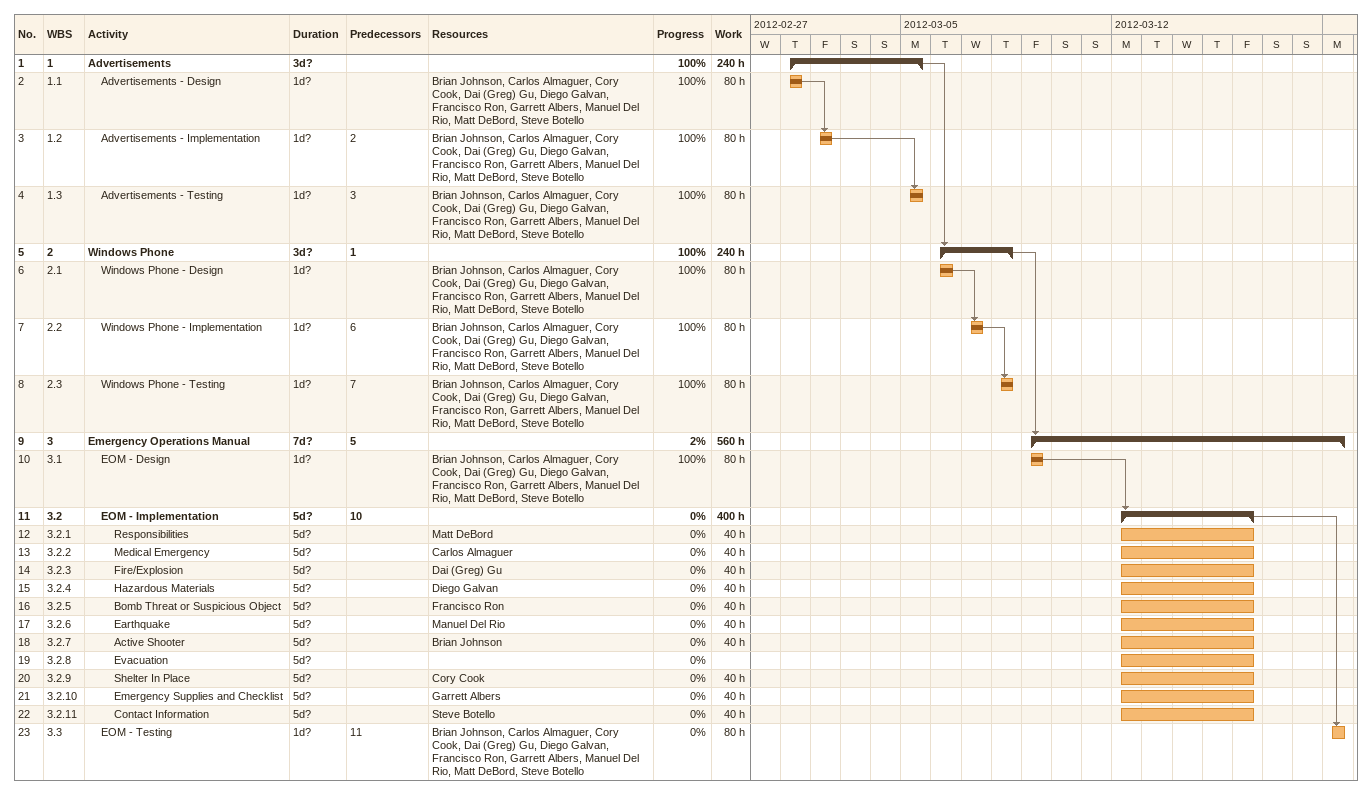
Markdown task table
| ID | WBS | Task | Duration | Start | Finish | Predecessors | Resources | % complete | Work (h) |
|---|---|---|---|---|---|---|---|---|---|
| 1 | 1 | **Advertisements** | 3d? | 2012-03-01 | 2012-03-05 |  |  | 100 | 240 |
| 2 | 1.1 | Advertisements - Design | 1d? | 2012-03-01 | 2012-03-01 |  | Brian Johnson, Carlos Almaguer, Cory Cook, Dai (Greg) Gu, Diego Galvan, Francisco Ron, Garrett Albers, Manuel Del Rio, Matt DeBord, Steve Botello | 100 | 80 |
| 3 | 1.2 | Advertisements - Implementation | 1d? | 2012-03-02 | 2012-03-02 | 2 | Brian Johnson, Carlos Almaguer, Cory Cook, Dai (Greg) Gu, Diego Galvan, Francisco Ron, Garrett Albers, Manuel Del Rio, Matt DeBord, Steve Botello | 100 | 80 |
| 4 | 1.3 | Advertisements - Testing | 1d? | 2012-03-05 | 2012-03-05 | 3 | Brian Johnson, Carlos Almaguer, Cory Cook, Dai (Greg) Gu, Diego Galvan, Francisco Ron, Garrett Albers, Manuel Del Rio, Matt DeBord, Steve Botello | 100 | 80 |
| 5 | 2 | **Windows Phone** | 3d? | 2012-03-06 | 2012-03-08 | 1 |  | 100 | 240 |
| 6 | 2.1 | Windows Phone - Design | 1d? | 2012-03-06 | 2012-03-06 |  | Brian Johnson, Carlos Almaguer, Cory Cook, Dai (Greg) Gu, Diego Galvan, Francisco Ron, Garrett Albers, Manuel Del Rio, Matt DeBord, Steve Botello | 100 | 80 |
| 7 | 2.2 | Windows Phone - Implementation | 1d? | 2012-03-07 | 2012-03-07 | 6 | Brian Johnson, Carlos Almaguer, Cory Cook, Dai (Greg) Gu, Diego Galvan, Francisco Ron, Garrett Albers, Manuel Del Rio, Matt DeBord, Steve Botello | 100 | 80 |
| 8 | 2.3 | Windows Phone - Testing | 1d? | 2012-03-08 | 2012-03-08 | 7 | Brian Johnson, Carlos Almaguer, Cory Cook, Dai (Greg) Gu, Diego Galvan, Francisco Ron, Garrett Albers, Manuel Del Rio, Matt DeBord, Steve Botello | 100 | 80 |
| 9 | 3 | **Emergency Operations Manual** | 7d? | 2012-03-09 | 2012-03-19 | 5 |  | 2 | 560 |
| 10 | 3.1 | EOM - Design | 1d? | 2012-03-09 | 2012-03-09 |  | Brian Johnson, Carlos Almaguer, Cory Cook, Dai (Greg) Gu, Diego Galvan, Francisco Ron, Garrett Albers, Manuel Del Rio, Matt DeBord, Steve Botello | 100 | 80 |
| 11 | 3.2 | **EOM - Implementation** | 5d? | 2012-03-12 | 2012-03-16 | 10 |  | 0 | 400 |
| 12 | 3.2.1 | Responsibilities | 5d? | 2012-03-12 | 2012-03-16 |  | Matt DeBord | 0 | 40 |
| 13 | 3.2.2 | Medical Emergency | 5d? | 2012-03-12 | 2012-03-16 |  | Carlos Almaguer | 0 | 40 |
| 14 | 3.2.3 | Fire/Explosion | 5d? | 2012-03-12 | 2012-03-16 |  | Dai (Greg) Gu | 0 | 40 |
| 15 | 3.2.4 | Hazardous Materials | 5d? | 2012-03-12 | 2012-03-16 |  | Diego Galvan | 0 | 40 |
| 16 | 3.2.5 | Bomb Threat or Suspicious Object | 5d? | 2012-03-12 | 2012-03-16 |  | Francisco Ron | 0 | 40 |
| 17 | 3.2.6 | Earthquake | 5d? | 2012-03-12 | 2012-03-16 |  | Manuel Del Rio | 0 | 40 |
| 18 | 3.2.7 | Active Shooter | 5d? | 2012-03-12 | 2012-03-16 |  | Brian Johnson | 0 | 40 |
| 19 | 3.2.8 | Evacuation | 5d? | 2012-03-12 | 2012-03-16 |  |  | 0 |  |
| 20 | 3.2.9 | Shelter In Place | 5d? | 2012-03-12 | 2012-03-16 |  | Cory Cook | 0 | 40 |
| 21 | 3.2.10 | Emergency Supplies and Checklist | 5d? | 2012-03-12 | 2012-03-16 |  | Garrett Albers | 0 | 40 |
| 22 | 3.2.11 | Contact Information | 5d? | 2012-03-12 | 2012-03-16 |  | Steve Botello | 0 | 40 |
| 23 | 3.3 | EOM - Testing | 1d? | 2012-03-19 | 2012-03-19 | 11 | Brian Johnson, Carlos Almaguer, Cory Cook, Dai (Greg) Gu, Diego Galvan, Francisco Ron, Garrett Albers, Manuel Del Rio, Matt DeBord, Steve Botello | 0 | 80 |
